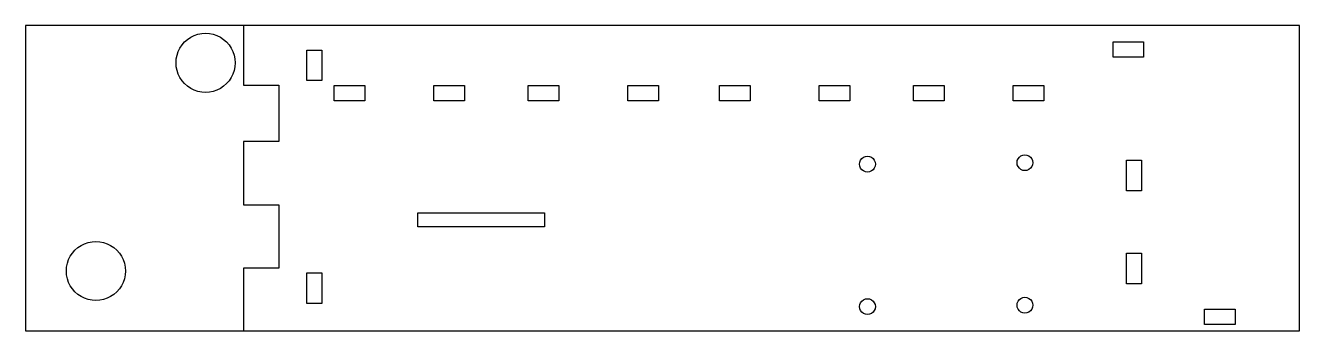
# Model space of a CAD drawing. Extents: x -51 to 205, y 0 to 61.
import ezdxf

# ---------------------------------------------------------------- set-up
doc = ezdxf.new("R2010")
doc.units = 0
doc.layers.add('Layer_1', color=7, linetype='CONTINUOUS')

msp = doc.modelspace()

# ---------------------------------------------------------------- linework, layer by layer
at = {"layer": 'Layer_1', "color": 7}
for points in [[(-50.817639, 61.388542), (-50.817639, 0.1375), (0.141111, 0.1375), (0.238125, 0.1375), (204.858056, 0.1375), (204.858056, 61.379722), (0.238125, 61.379722), (0.238125, 61.388542), (-50.817639, 61.388542), (-50.817639, 61.388542)], [(-7.055556, 61.242229), (-7.055556, 49.388896), (0, 49.388896), (0, 38.100007), (-7.055556, 38.100007), (-7.055556, 25.400007), (0, 25.400007), (0, 12.700001), (-7.055556, 12.700001), (-7.055556, 0.000001)], [(5.644444, 56.444451), (8.663775, 56.444451), (8.663775, 50.325121), (5.644444, 50.325121), (5.644444, 56.444451)], [(167.441666, 58.083336), (173.566665, 58.083336), (173.566665, 55.033336), (167.441666, 55.033336), (167.441666, 58.083336)], [(-8.746868, 53.906472), (-8.746868, 53.906472)], [(11.128335, 49.334447), (17.253334, 49.334447), (17.253334, 46.284447), (11.128335, 46.284447), (11.128335, 49.334447)], [(31.128338, 49.334447), (37.253338, 49.334447), (37.253338, 46.284447), (31.128338, 46.284447), (31.128338, 49.334447)], [(50.075002, 49.334447), (56.200002, 49.334447), (56.200002, 46.284447), (50.075002, 46.284447), (50.075002, 49.334447)], [(70.075004, 49.334447), (76.200004, 49.334447), (76.200004, 46.284447), (70.075004, 46.284447), (70.075004, 49.334447)], [(88.457219, 49.334447), (94.582218, 49.334447), (94.582218, 46.284447), (88.457219, 46.284447), (88.457219, 49.334447)], [(108.457221, 49.334447), (114.582221, 49.334447), (114.582221, 46.284447), (108.457221, 46.284447), (108.457221, 49.334447)], [(127.403885, 49.334447), (133.528885, 49.334447), (133.528885, 46.284447), (127.403885, 46.284447), (127.403885, 49.334447)], [(147.403888, 49.334447), (153.528887, 49.334447), (153.528887, 46.284447), (147.403888, 46.284447), (147.403888, 49.334447)], [(119.739596, 33.584445), (119.739596, 33.584445)], [(151.348485, 33.866667), (151.348485, 33.866667)], [(170.140331, 34.34077), (173.159661, 34.34077), (173.159661, 28.22144), (170.140331, 28.22144), (170.140331, 34.34077)], [(27.913087, 23.800792), (53.363584, 23.800792), (53.363584, 21.018074), (27.913087, 21.018074), (27.913087, 23.800792)], [(170.140331, 15.714104), (173.159661, 15.714104), (173.159661, 9.594773), (170.140331, 9.594773), (170.140331, 15.714104)], [(-30.760201, 12.137583), (-30.760201, 12.137583)], [(5.644444, 11.763786), (8.663775, 11.763786), (8.663775, 5.644455), (5.644444, 5.644455), (5.644444, 11.763786)], [(151.348485, 5.266665), (151.348485, 5.266665)], [(119.739596, 4.984443), (119.739596, 4.984443)], [(185.78611, 4.461116), (191.91111, 4.461116), (191.91111, 1.411116), (185.78611, 1.411116), (185.78611, 4.461116)]]:
    msp.add_lwpolyline(points, dxfattribs=at)
for points in [[(-20.604243, 53.906472), (-20.604243, 56.024588), (-19.474241, 57.981808), (-17.639899, 59.040866)], [(-17.639899, 59.040866), (-15.805557, 60.099923), (-13.545554, 60.099923), (-11.711211, 59.040866)], [(-11.711211, 59.040866), (-9.876869, 57.981808), (-8.746868, 56.024588), (-8.746868, 53.906472)], [(-17.639899, 48.772078), (-19.474241, 49.831136), (-20.604243, 51.788356), (-20.604243, 53.906472)], [(-8.746868, 53.906472), (-8.746868, 51.788356), (-9.876869, 49.831136), (-11.711211, 48.772078)], [(-11.711211, 48.772078), (-13.545554, 47.71302), (-15.805557, 47.71302), (-17.639899, 48.772078)], [(116.557778, 33.584445), (116.557778, 34.152822), (116.861004, 34.678024), (117.353233, 34.962213)], [(117.353233, 32.206677), (116.861004, 32.490866), (116.557778, 33.016068), (116.557778, 33.584445)], [(117.353233, 34.962213), (117.845462, 35.246401), (118.451913, 35.246401), (118.944142, 34.962213)], [(118.944142, 34.962213), (119.436371, 34.678024), (119.739596, 34.152822), (119.739596, 33.584445)], [(119.739596, 33.584445), (119.739596, 33.016068), (119.436371, 32.490866), (118.944142, 32.206677)], [(148.166667, 33.866667), (148.166667, 34.435044), (148.469893, 34.960246), (148.962122, 35.244435)], [(148.962122, 32.488899), (148.469893, 32.773088), (148.166667, 33.29829), (148.166667, 33.866667)], [(148.962122, 35.244435), (149.454351, 35.528623), (150.060802, 35.528623), (150.553031, 35.244435)], [(150.553031, 35.244435), (151.04526, 34.960246), (151.348485, 34.435044), (151.348485, 33.866667)], [(151.348485, 33.866667), (151.348485, 33.29829), (151.04526, 32.773088), (150.553031, 32.488899)], [(118.944142, 32.206677), (118.451913, 31.922489), (117.845462, 31.922489), (117.353233, 32.206677)], [(150.553031, 32.488899), (150.060802, 32.204711), (149.454351, 32.204711), (148.962122, 32.488899)], [(-39.653232, 17.271977), (-37.81889, 18.331035), (-35.558887, 18.331035), (-33.724545, 17.271977)], [(-42.617576, 12.137583), (-42.617576, 14.255699), (-41.487575, 16.212919), (-39.653232, 17.271977)], [(-33.724545, 17.271977), (-31.890202, 16.212919), (-30.760201, 14.255699), (-30.760201, 12.137583)], [(-39.653232, 7.00319), (-41.487575, 8.062247), (-42.617576, 10.019467), (-42.617576, 12.137583)], [(-30.760201, 12.137583), (-30.760201, 10.019467), (-31.890202, 8.062247), (-33.724545, 7.00319)], [(-33.724545, 7.00319), (-35.558887, 5.944132), (-37.81889, 5.944132), (-39.653232, 7.00319)], [(116.557778, 4.984443), (116.557778, 5.55282), (116.861004, 6.078022), (117.353233, 6.36221)], [(117.353233, 6.36221), (117.845462, 6.646399), (118.451913, 6.646399), (118.944142, 6.36221)], [(118.944142, 6.36221), (119.436371, 6.078022), (119.739596, 5.55282), (119.739596, 4.984443)], [(148.166667, 5.266665), (148.166667, 5.835042), (148.469893, 6.360244), (148.962122, 6.644433)], [(148.962122, 3.888897), (148.469893, 4.173086), (148.166667, 4.698288), (148.166667, 5.266665)], [(148.962122, 6.644433), (149.454351, 6.928621), (150.060802, 6.928621), (150.553031, 6.644433)], [(150.553031, 6.644433), (151.04526, 6.360244), (151.348485, 5.835042), (151.348485, 5.266665)], [(151.348485, 5.266665), (151.348485, 4.698288), (151.04526, 4.173086), (150.553031, 3.888897)], [(117.353233, 3.606675), (116.861004, 3.890864), (116.557778, 4.416066), (116.557778, 4.984443)], [(118.944142, 3.606675), (118.451913, 3.322487), (117.845462, 3.322487), (117.353233, 3.606675)], [(119.739596, 4.984443), (119.739596, 4.416066), (119.436371, 3.890864), (118.944142, 3.606675)], [(150.553031, 3.888897), (150.060802, 3.604709), (149.454351, 3.604709), (148.962122, 3.888897)]]:
    msp.add_open_spline(points, degree=3, dxfattribs=at)

doc.saveas('drawing.dxf')
